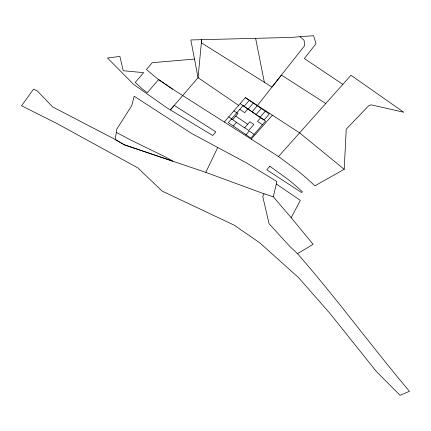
<?xml version="1.0" encoding="UTF-8"?>
<svg xmlns="http://www.w3.org/2000/svg" width="431" height="431" viewBox="0 0 431 431"><rect width="100%" height="100%" fill="white"/><g stroke="black" fill="none" stroke-linecap="round" stroke-linejoin="round"><path stroke-width="0.65" d="M278.496 156.512L296.334 169.739A225.149 179.576 22.4 0 1 306.737 178.359L314.921 185.815L344.202 169.291L346.244 129.165L368.5 105.902L371.032 104.808L403.702 112.232L350.979 75.258L278.496 156.512L172.621 89.147L157.972 79.153L146.405 69.483L152.283 62.684L194.489 59.069M273.308 196.805L276.891 181.521L246.656 163.004L191.87 133.605L134.186 96.253L131.751 105.611L116.812 129.117L115.233 139.493L124.247 144.778L205.792 172.357L264.058 193.805L273.308 196.805L291.178 217.66L313.143 244.318L297.514 253.67L289.524 246.144L269.073 223.727L262.738 196.455L264.058 193.805M205.792 172.357L217.682 147.558M291.178 217.66L300.348 200.415L276.314 183.972M257.436 105.487L281.421 75.08L325.728 103.478M224.309 122.021L245.325 97.616L299.491 132.796L344.202 169.291M232.627 119.716L237.917 113.574L233.925 110.853M244.135 106.355L249.312 100.337M233.252 125.987L236.425 122.307M247.884 109L244.716 112.68L239.803 109.329M248.121 109.075L253.304 103.063M252.108 111.796L257.291 105.784M256.1 114.517L261.278 108.504M260.087 117.243L265.27 111.225M246.015 134.698L249.188 131.013L254.101 134.37M260.647 117.706L257.479 121.386L262.393 124.742M251.225 139.165L272.392 115.201M238.639 105.385L198.061 77.688L190.825 39.948L290.16 37.465L313.606 35.703L316.047 43.655L304.313 58.53L342.823 84.368M116.311 132.376L130.792 140.07L165.93 157.213L173.025 161.264L124.252 144.778L115.233 139.493L52.501 106.834L37.357 90.936L33.516 89.152L21.55 105.767L57.086 123.611L137.85 167.896L162.131 191.1L234.383 225.257L259.92 242.955L298.602 277.666L330.146 313.666L376.435 371.565L400.081 395.297L409.45 391.332C371.328 346.088 336.449 298.22 297.514 253.67M245.325 97.616L269.256 113.946L264.074 119.963L240.142 103.634M235.735 116.106L247.701 124.268M228.742 116.871L232.735 119.592M244.7 127.754L248.687 130.474L253.87 124.462L249.883 121.741L244.592 127.878L231.512 118.951M172.621 89.147L158.597 79.573L147.3 92.687L142.656 89.222L135.232 82.418L143.647 72.667L123.234 70.727L119.893 56.423L107.475 57.986L133.583 84.357L166.689 107.685L212.688 135.506L215.839 131.854L174.248 105.401L170.369 109.916L198.061 77.688L201.654 39.69L201.363 42.841L271.977 87.051L304.695 45.594L304.081 40.272L300.084 36.727M255.631 38.402L264.365 82.289M242.971 105.643L228.338 122.636L250.934 138.049L265.566 121.063L242.971 105.643M269.865 166.258L266.762 169.766L301.42 192.447L302.578 191.935L298.591 188.299A211.093 168.365 22.4 0 0 287.03 178.623L269.865 166.258"/></g></svg>
